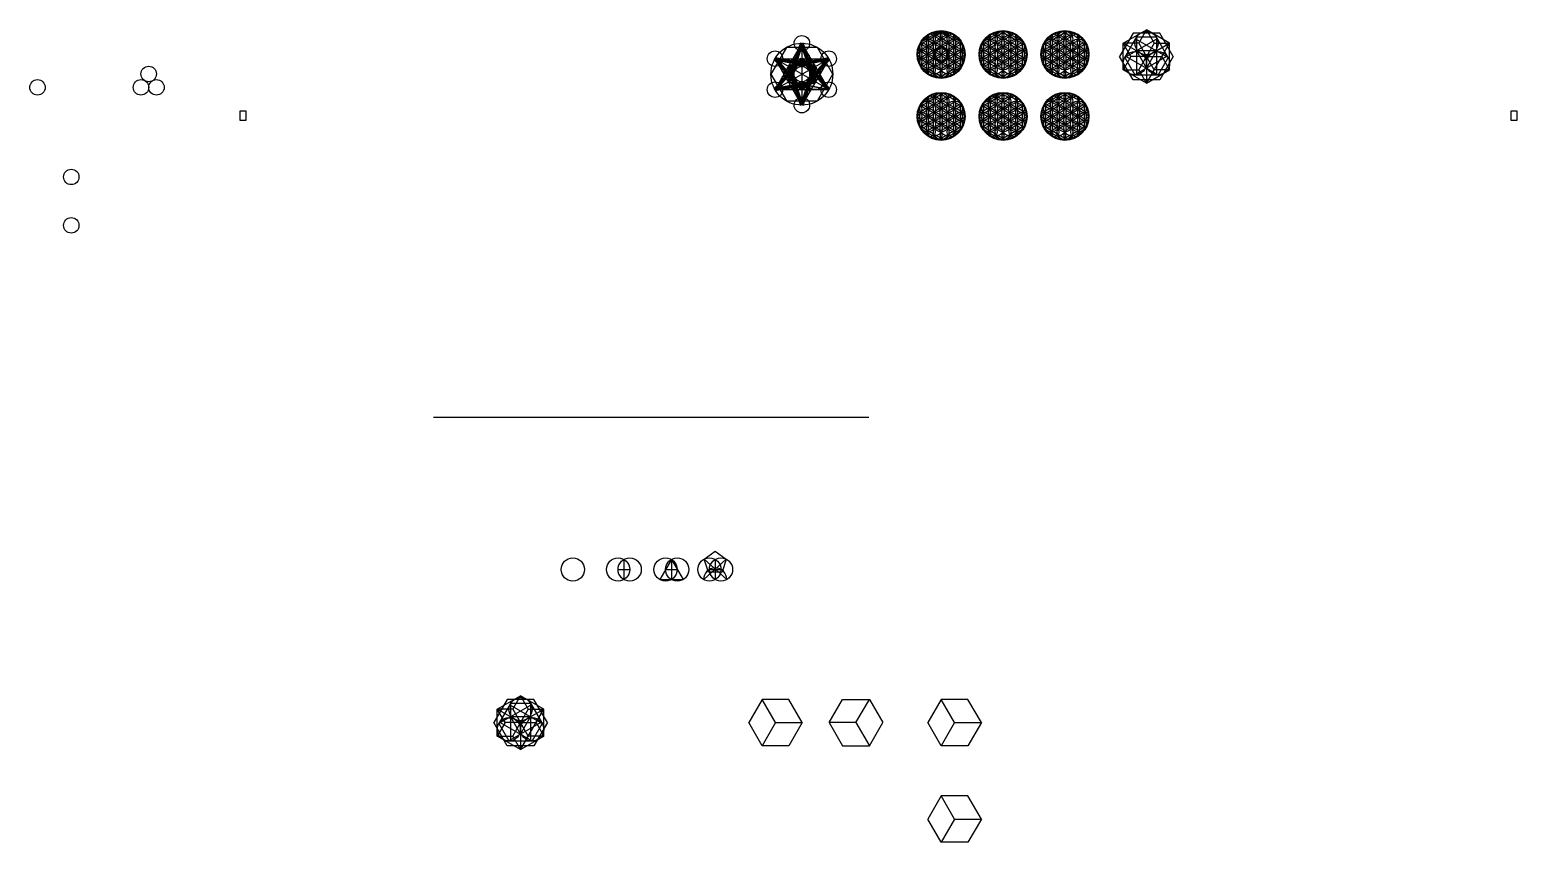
# Model space of a CAD drawing. Header units: inches. Extents: x 25816 to 218026, y -206771 to 1246.
# Drawn here: x 25816 to 218026, y -206771 to -101723 of the extents above; entities that cross this region are included whole.
import ezdxf

# ---------------------------------------------------------------- set-up
doc = ezdxf.new("R2010")
doc.units = ezdxf.units.IN
doc.header["$MEASUREMENT"] = 0

msp = doc.modelspace()

# ---------------------------------------------------------------- hatches: boundary and pattern name
h = msp.add_hatch(color=256)
h.dxf.hatch_style = 1
h.paths.add_polyline_path([(142713, -107424, 0.2679492), (143579, -107924, 0.2679492)])
h.paths.add_polyline_path([(141847, -106924, 0.2679492), (142713, -107424, 0.2679492)])
h.paths.add_polyline_path([(140981, -106424, 0.2679492), (141847, -106924, 0.2679492)])
h.paths.add_polyline_path([(140981, -105424, 0.1316525), (140847, -105924, 0.1316525), (140981, -106424, 0.2679492)])
h.paths.add_polyline_path([(140981, -104424, 0.1316525), (140847, -104924, 0.1316525), (140981, -105424, 0.2679492)])
h.paths.add_polyline_path([(140981, -103424, 0.1316525), (140847, -103924, 0.1316525), (140981, -104424, 0.2679492)])
h.paths.add_polyline_path([(141847, -102924, 0.2679492), (140981, -103424, 0.2679492)])
h.paths.add_polyline_path([(142713, -102424, 0.2679492), (141847, -102924, 0.2679492)])
h = msp.add_hatch(color=256)
h.dxf.hatch_style = 1
h.paths.add_polyline_path([(142713, -106424, 0.2679492), (143579, -106924, 0.2679492)])
h.paths.add_polyline_path([(141847, -105924, 0.2679492), (142713, -106424, 0.2679492)])
h.paths.add_polyline_path([(141847, -104924, 0.1316525), (141713, -105424, 0.1316525), (141847, -105924, 0.2679492)])
h.paths.add_polyline_path([(141847, -103924, 0.1316525), (141713, -104424, 0.1316525), (141847, -104924, 0.2679492)])
h.paths.add_polyline_path([(142713, -103424, 0.2679492), (141847, -103924, 0.2679492)])
h = msp.add_hatch(color=256)
h.dxf.hatch_style = 1
h.paths.add_polyline_path([(143579, -101924, 0.2679492), (142713, -102424, 0.2679492)])
h.paths.add_polyline_path([(143579, -101924, 0.2679492), (144445, -102424, 0.2679492)])
h = msp.add_hatch(color=256)
h.dxf.hatch_style = 1
h.paths.add_polyline_path([(143579, -102924, 0.2679492), (142713, -103424, 0.2679492)])
h.paths.add_polyline_path([(143579, -102924, 0.2679492), (144445, -103424, 0.2679492)])
h.paths.add_polyline_path([(144445, -103424, 0.2679492), (145311, -103924, 0.2679492)])
h.paths.add_polyline_path([(145311, -103924, 0.2679492), (145311, -104924, 0.1316525), (145445, -104424, 0.1316525)])
h.paths.add_polyline_path([(145311, -104924, 0.2679492), (145311, -105924, 0.1316525), (145445, -105424, 0.1316525)])
h.paths.add_polyline_path([(145311, -105924, 0.2679492), (144445, -106424, 0.2679492)])
h.paths.add_polyline_path([(144445, -106424, 0.2679492), (143579, -106924, 0.2679492)])
h = msp.add_hatch(color=256)
h.dxf.hatch_style = 1
h.paths.add_polyline_path([(144445, -102424, 0.2679492), (145311, -102924, 0.2679492)])
h.paths.add_polyline_path([(145311, -102924, 0.2679492), (146177, -103424, 0.2679492)])
h.paths.add_polyline_path([(146311, -103924, 0.1316525), (146177, -103424, 0.2679492), (146177, -104424, 0.1316525)])
h.paths.add_polyline_path([(146311, -104924, 0.1316525), (146177, -104424, 0.2679492), (146177, -105424, 0.1316525)])
h.paths.add_polyline_path([(146177, -105424, 0.2679492), (146177, -106424, 0.1316525), (146311, -105924, 0.1316525)])
h.paths.add_polyline_path([(146177, -106424, 0.2679492), (145311, -106924, 0.2679492)])
h.paths.add_polyline_path([(145311, -106924, 0.2679492), (144445, -107424, 0.2679492)])
h.paths.add_polyline_path([(144445, -107424, 0.2679492), (143579, -107924, 0.2679492)])
h = msp.add_hatch(color=256)
h.dxf.hatch_style = 1
h.paths.add_polyline_path([(142713, -104424, 0.1316525), (142579, -104924, 0.1316525), (142713, -105424, 0.1316525), (142847, -104924, 0.1316525)])
h = msp.add_hatch(color=256)
h.dxf.hatch_style = 1
h.paths.add_polyline_path([(143579, -103924, 0.2679492), (142713, -104424, 0.2679492)])
h = msp.add_hatch(color=256)
h.dxf.hatch_style = 1
h.paths.add_polyline_path([(142713, -105424, 0.2679492), (143579, -105924, 0.2679492)])
h = msp.add_hatch(color=256)
h.dxf.hatch_style = 1
h.paths.add_polyline_path([(143579, -103924, 0.2679492), (144445, -104424, 0.2679492)])
h = msp.add_hatch(color=256)
h.dxf.hatch_style = 1
h.paths.add_polyline_path([(144445, -105424, 0.2679492), (143579, -105924, 0.2679492)])
h = msp.add_hatch(color=256)
h.dxf.hatch_style = 1
h.paths.add_polyline_path([(144579, -104924, 0.1316525), (144445, -104424, 0.1316525), (144311, -104924, 0.1316525), (144445, -105424, 0.1316525)])

# ---------------------------------------------------------------- linework, layer by layer
for p, q in [((167108, -103455), (170108, -101723)), ((173108, -103455), (170108, -101723)), ((125587, -103470), (122123, -109470)), ((129051, -109470), (125587, -103470)), ((125587, -103470), (125587, -111470)), ((168376, -102187), (166643, -105187)), ((169010, -102357), (167108, -105651)), ((167108, -106919), (167108, -103455)), ((170108, -105187), (167108, -103455)), ((171507, -102879), (167309, -105303)), ((171840, -102187), (168376, -102187)), ((168708, -102879), (172907, -105303)), ((171407, -102705), (168809, -102705)), ((168809, -102705), (168809, -107553)), ((169108, -103455), (170108, -105187)), ((170108, -105187), (173108, -103455)), ((170108, -108651), (173108, -103455)), ((171108, -103455), (170108, -105187)), ((171206, -102357), (173108, -105651)), ((171407, -102705), (171407, -107553)), ((173572, -105187), (171840, -102187)), ((173108, -106919), (173108, -103455)), ((122123, -105470), (129051, -105470)), ((125587, -111470), (122123, -105470)), ((122123, -109470), (129051, -105470)), ((129051, -109470), (122123, -105470)), ((123855, -106470), (125587, -105470)), ((129051, -105470), (125587, -111470)), ((125587, -105470), (127319, -106470)), ((168376, -108187), (166643, -105187)), ((167309, -105303), (168608, -107553)), ((167409, -105129), (171608, -107553)), ((170108, -105187), (168108, -105187)), ((172806, -105129), (168608, -107553)), ((171407, -104437), (168809, -104437)), ((168809, -104437), (170108, -106687)), ((169108, -106919), (170108, -105187)), ((170108, -106687), (171407, -104437)), ((170108, -105187), (170108, -108651)), ((170108, -105187), (172108, -105187)), ((171108, -106919), (170108, -105187)), ((172907, -105303), (171608, -107553)), ((173572, -105187), (171840, -108187)), ((123855, -108470), (123855, -106470)), ((127319, -106470), (127319, -108470)), ((170108, -108651), (167108, -106919)), ((168206, -107553), (172010, -107553)), ((170108, -108651), (173108, -106919)), ((122123, -109470), (129051, -109470)), ((125587, -109470), (123855, -108470)), ((127319, -108470), (125587, -109470)), ((171840, -108187), (168376, -108187)), ((52943, -112246), (52943, -113435)), ((53784, -112246), (52943, -112246)), ((53784, -113435), (53784, -112246)), ((217185, -112246), (217185, -113435)), ((218026, -112246), (217185, -112246)), ((218026, -113435), (218026, -112246)), ((52943, -113435), (53784, -113435)), ((217185, -113435), (218026, -113435)), ((77988, -151812), (134256, -151812)), ((112959, -170166), (114385, -169130)), ((114385, -169130), (115812, -170166)), ((102589, -170206), (102589, -172804)), ((108727, -170206), (107227, -172804)), ((108727, -170206), (108727, -172804)), ((108727, -170206), (110227, -172804)), ((112898, -172811), (115812, -170166)), ((113503, -171843), (112959, -170166)), ((115873, -172811), (112959, -170166)), ((114385, -170206), (114385, -172804)), ((115812, -170166), (115267, -171843)), ((101839, -171505), (103339, -171505)), ((107227, -172804), (110227, -172804)), ((107977, -171505), (109477, -171505)), ((115267, -171843), (113503, -171843)), ((113635, -171505), (115135, -171505)), ((87501, -188306), (85769, -191306)), ((86233, -189573), (89233, -187841)), ((90965, -188306), (87501, -188306)), ((92233, -189573), (89233, -187841)), ((92697, -191306), (90965, -188306)), ((120448, -188306), (118716, -191306)), ((123912, -188306), (120448, -188306)), ((122180, -191306), (120448, -188306)), ((125644, -191306), (123912, -188306)), ((129114, -191306), (130846, -188306)), ((130846, -188306), (134310, -188306)), ((132578, -191306), (134310, -188306)), ((134310, -188306), (136042, -191306)), ((143582, -188306), (141850, -191306)), ((147046, -188306), (143582, -188306)), ((145314, -191306), (143582, -188306)), ((148778, -191306), (147046, -188306)), ((88135, -188475), (86233, -191770)), ((86233, -193038), (86233, -189573)), ((89233, -191306), (86233, -189573)), ((90632, -188998), (86434, -191422)), ((87833, -188998), (92032, -191422)), ((90532, -188823), (87934, -188823)), ((87934, -188823), (87934, -193672)), ((88233, -189573), (89233, -191306)), ((89233, -191306), (92233, -189573)), ((89233, -194770), (92233, -189573)), ((90233, -189573), (89233, -191306)), ((90331, -188475), (92233, -191770)), ((90532, -188823), (90532, -193672)), ((92233, -193038), (92233, -189573)), ((87501, -194306), (85769, -191306)), ((86434, -191422), (87733, -193672)), ((86534, -191248), (90733, -193672)), ((89233, -191306), (87233, -191306)), ((91931, -191248), (87733, -193672)), ((90532, -190556), (87934, -190556)), ((87934, -190556), (89233, -192806)), ((88233, -193038), (89233, -191306)), ((89233, -192806), (90532, -190556)), ((89233, -191306), (89233, -194770)), ((89233, -191306), (91233, -191306)), ((90233, -193038), (89233, -191306)), ((92032, -191422), (90733, -193672)), ((92697, -191306), (90965, -194306)), ((120448, -194306), (118716, -191306)), ((122180, -191306), (120448, -194306)), ((122180, -191306), (125644, -191306)), ((125644, -191306), (123912, -194306)), ((129114, -191306), (130846, -194306)), ((132578, -191306), (129114, -191306)), ((132578, -191306), (134310, -194306)), ((134310, -194306), (136042, -191306)), ((143582, -194306), (141850, -191306)), ((145314, -191306), (143582, -194306)), ((145314, -191306), (148778, -191306)), ((148778, -191306), (147046, -194306)), ((89233, -194770), (86233, -193038)), ((87331, -193672), (91135, -193672)), ((89233, -194770), (92233, -193038)), ((90965, -194306), (87501, -194306)), ((123912, -194306), (120448, -194306)), ((130846, -194306), (134310, -194306)), ((147046, -194306), (143582, -194306)), ((143582, -200771), (141850, -203771)), ((147046, -200771), (143582, -200771)), ((145314, -203771), (143582, -200771)), ((148778, -203771), (147046, -200771)), ((143582, -206771), (141850, -203771)), ((145314, -203771), (143582, -206771)), ((145314, -203771), (148778, -203771)), ((148778, -203771), (147046, -206771)), ((147046, -206771), (143582, -206771))]:
    msp.add_line(p, q)
at = {"color": 116, "true_color": 0x136734}
for p, q in [((169108, -103455), (170108, -101723)), ((170108, -101723), (171108, -103455)), ((168108, -105187), (167108, -103455)), ((169108, -103455), (167108, -103455)), ((171108, -103455), (173108, -103455)), ((172108, -105187), (173108, -103455)), ((168108, -105187), (167108, -106919)), ((172108, -105187), (173108, -106919)), ((167108, -106919), (169108, -106919)), ((170108, -108651), (169108, -106919)), ((171108, -106919), (170108, -108651)), ((173108, -106919), (171108, -106919)), ((88233, -189573), (89233, -187841)), ((89233, -187841), (90233, -189573)), ((87233, -191306), (86233, -189573)), ((88233, -189573), (86233, -189573)), ((90233, -189573), (92233, -189573)), ((91233, -191306), (92233, -189573)), ((87233, -191306), (86233, -193038)), ((91233, -191306), (92233, -193038)), ((86233, -193038), (88233, -193038)), ((89233, -194770), (88233, -193038)), ((90233, -193038), (89233, -194770)), ((92233, -193038), (90233, -193038))]:
    msp.add_line(p, q, dxfattribs=at)
at = {"lineweight": 200}
for p, q in [((123855, -108470), (125587, -103470)), ((127319, -108470), (125587, -103470)), ((125587, -105470), (122123, -109470)), ((122123, -105470), (127319, -106470)), ((122123, -105470), (125587, -109470)), ((123855, -106470), (129051, -105470)), ((125587, -109470), (129051, -105470)), ((129051, -109470), (125587, -105470)), ((125587, -111470), (123855, -106470)), ((125587, -111470), (127319, -106470)), ((122123, -109470), (127319, -108470))]:
    msp.add_line(p, q, dxfattribs=at)
at = {"lineweight": 30}
msp.add_line((129051, -109470), (123855, -108470), dxfattribs=at)
msp.add_lwpolyline([(121587, -107470), (123587, -110934), (127587, -110934), (129587, -107470), (127587, -104005), (123587, -104005)], close=True)
for centre, radius in [((143579, -104924), 3100), ((151579, -104924), 3100), ((159579, -104924), 3100), ((125587, -107470), 4000), ((143579, -104924), 3000), ((141847, -103924), 1000), ((142713, -103424), 1000), ((142713, -104424), 1000), ((143579, -102924), 1000), ((143579, -103924), 1000), ((144445, -103424), 1000), ((144445, -104424), 1000), ((145311, -103924), 1000), ((151579, -104924), 3000), ((149847, -103924), 1000), ((150713, -103424), 1000), ((150713, -104424), 1000), ((151579, -102924), 1000), ((151579, -103924), 1000), ((152445, -103424), 1000), ((152445, -104424), 1000), ((153311, -103924), 1000), ((159579, -104924), 3000), ((157847, -103924), 1000), ((158713, -103424), 1000), ((158713, -104424), 1000), ((159579, -102924), 1000), ((159579, -103924), 1000), ((160445, -103424), 1000), ((160445, -104424), 1000), ((161311, -103924), 1000), ((170108, -103455), 1500), ((141847, -104924), 1000), ((141847, -105924), 1000), ((142713, -105424), 1000), ((142713, -106424), 1000), ((143579, -104924), 1000), ((143579, -105924), 1000), ((144445, -105424), 1000), ((144445, -106424), 1000), ((145311, -104924), 1000), ((145311, -105924), 1000), ((149847, -104924), 1000), ((149847, -105924), 1000), ((150713, -105424), 1000), ((150713, -106424), 1000), ((151579, -104924), 1000), ((151579, -105924), 1000), ((152445, -105424), 1000), ((152445, -106424), 1000), ((153311, -104924), 1000), ((153311, -105924), 1000), ((157847, -104924), 1000), ((157847, -105924), 1000), ((158713, -105424), 1000), ((158713, -106424), 1000), ((159579, -104924), 1000), ((159579, -105924), 1000), ((160445, -105424), 1000), ((160445, -106424), 1000), ((161311, -104924), 1000), ((161311, -105924), 1000), ((168608, -106053), 1500), ((171608, -106053), 1500), ((41184, -107443), 1000), ((143579, -106924), 1000), ((151579, -106924), 1000), ((159579, -106924), 1000), ((26816, -109175), 1000), ((40184, -109175), 1000), ((42184, -109175), 1000), ((143579, -112924), 3100), ((143579, -112924), 3000), ((141847, -111924), 1000), ((142713, -111424), 1000), ((142713, -112424), 1000), ((143579, -110924), 1000), ((143579, -111924), 1000), ((144445, -111424), 1000), ((144445, -112424), 1000), ((145311, -111924), 1000), ((151579, -112924), 3100), ((151579, -112924), 3000), ((149847, -111924), 1000), ((150713, -111424), 1000), ((150713, -112424), 1000), ((151579, -110924), 1000), ((151579, -111924), 1000), ((152445, -111424), 1000), ((152445, -112424), 1000), ((153311, -111924), 1000), ((159579, -112924), 3100), ((159579, -112924), 3000), ((157847, -111924), 1000), ((158713, -111424), 1000), ((158713, -112424), 1000), ((159579, -110924), 1000), ((159579, -111924), 1000), ((160445, -111424), 1000), ((160445, -112424), 1000), ((161311, -111924), 1000), ((141847, -112924), 1000), ((141847, -113924), 1000), ((142713, -113424), 1000), ((143579, -112924), 1000), ((143579, -113924), 1000), ((144445, -113424), 1000), ((145311, -112924), 1000), ((145311, -113924), 1000), ((149847, -112924), 1000), ((149847, -113924), 1000), ((150713, -113424), 1000), ((151579, -112924), 1000), ((151579, -113924), 1000), ((152445, -113424), 1000), ((153311, -112924), 1000), ((153311, -113924), 1000), ((157847, -112924), 1000), ((157847, -113924), 1000), ((158713, -113424), 1000), ((159579, -112924), 1000), ((159579, -113924), 1000), ((160445, -113424), 1000), ((161311, -112924), 1000), ((161311, -113924), 1000), ((142713, -114424), 1000), ((143579, -114924), 1000), ((144445, -114424), 1000), ((150713, -114424), 1000), ((151579, -114924), 1000), ((152445, -114424), 1000), ((158713, -114424), 1000), ((159579, -114924), 1000), ((160445, -114424), 1000), ((31180, -120752), 1000), ((31180, -127013), 1000), ((95991, -171505), 1500), ((101839, -171505), 1500), ((103339, -171505), 1500), ((107977, -171505), 1500), ((109477, -171505), 1500), ((113635, -171505), 1500), ((115135, -171505), 1500), ((89233, -189573), 1500), ((87733, -192172), 1500), ((90733, -192172), 1500)]:
    msp.add_circle(centre, radius)
at = {"color": 252, "true_color": 0x939598}
for centre in [(125587, -103470), (122123, -105470), (123855, -106470), (125587, -105470), (127319, -106470), (129051, -105470), (123855, -108470), (125587, -107470), (127319, -108470), (122123, -109470), (125587, -109470), (129051, -109470), (125587, -111470)]:
    msp.add_circle(centre, 1000, dxfattribs=at)
for centre, radius, start, end in [((140115, -103924), 1000, 297.79577, 30), ((140981, -104424), 1000, 248.21321, 90), ((140981, -103424), 1000, 249.59407, 50.40593), ((141847, -102924), 1000, 210, 51.78679), ((140981, -102424), 1000, 270, 2.20423), ((141847, -101924), 1000, 245.26439, 354.73561), ((142713, -102424), 1000, 188.21321, 30), ((142713, -101424), 1000, 237.79577, 330), ((143579, -101924), 1000, 189.59407, 350.40593), ((144445, -102424), 1000, 150, 351.78679), ((144445, -101424), 1000, 210, 302.20423), ((145311, -102924), 1000, 128.21321, 330), ((145311, -101924), 1000, 185.26439, 294.73561), ((146177, -102424), 1000, 177.79577, 270), ((146177, -103424), 1000, 129.59407, 290.40593), ((146177, -104424), 1000, 90, 291.78679), ((147043, -103924), 1000, 150, 242.20423), ((148115, -103924), 1000, 297.79577, 30), ((148981, -104424), 1000, 248.21321, 90), ((148981, -103424), 1000, 249.59407, 50.40593), ((149847, -102924), 1000, 210, 51.78679), ((148981, -102424), 1000, 270, 2.20423), ((149847, -101924), 1000, 245.26439, 354.73561), ((150713, -102424), 1000, 188.21321, 30), ((150713, -101424), 1000, 237.79577, 330), ((151579, -101924), 1000, 189.59407, 350.40593), ((152445, -102424), 1000, 150, 351.78679), ((152445, -101424), 1000, 210, 302.20423), ((153311, -102924), 1000, 128.21321, 330), ((153311, -101924), 1000, 185.26439, 294.73561), ((154177, -102424), 1000, 177.79577, 270), ((154177, -103424), 1000, 129.59407, 290.40593), ((154177, -104424), 1000, 90, 291.78679), ((155043, -103924), 1000, 150, 242.20423), ((156115, -103924), 1000, 297.79577, 30), ((156981, -104424), 1000, 248.21321, 90), ((156981, -103424), 1000, 249.59407, 50.40593), ((157847, -102924), 1000, 210, 51.78679), ((156981, -102424), 1000, 270, 2.20423), ((157847, -101924), 1000, 245.26439, 354.73561), ((158713, -102424), 1000, 188.21321, 30), ((158713, -101424), 1000, 237.79577, 330), ((159579, -101924), 1000, 189.59407, 350.40593), ((160445, -102424), 1000, 150, 351.78679), ((160445, -101424), 1000, 210, 302.20423), ((161311, -102924), 1000, 128.21321, 330), ((162177, -102424), 1000, 177.79577, 270), ((162177, -103424), 1000, 129.59407, 290.40593), ((162177, -104424), 1000, 90, 291.78679), ((163043, -103924), 1000, 150, 242.20423), ((140115, -105924), 1000, 330, 62.20423), ((140981, -105424), 1000, 270, 111.78679), ((140981, -106424), 1000, 309.59407, 110.40593), ((140115, -104924), 1000, 305.26439, 54.73561), ((146177, -105424), 1000, 68.21321, 270), ((146177, -106424), 1000, 69.59407, 230.40593), ((147043, -104924), 1000, 125.26439, 234.73561), ((147043, -105924), 1000, 117.79577, 210), ((148115, -105924), 1000, 330, 62.20423), ((148981, -105424), 1000, 270, 111.78679), ((148981, -106424), 1000, 309.59407, 110.40593), ((148115, -104924), 1000, 305.26439, 54.73561), ((154177, -105424), 1000, 68.21321, 270), ((154177, -106424), 1000, 69.59407, 230.40593), ((155043, -104924), 1000, 125.26439, 234.73561), ((155043, -105924), 1000, 117.79577, 210), ((156115, -105924), 1000, 330, 62.20423), ((156981, -105424), 1000, 270, 111.78679), ((156981, -106424), 1000, 309.59407, 110.40593), ((156115, -104924), 1000, 305.26439, 54.73561), ((162177, -105424), 1000, 68.21321, 270), ((162177, -106424), 1000, 69.59407, 230.40593), ((163043, -104924), 1000, 125.26439, 234.73561), ((163043, -105924), 1000, 117.79577, 210), ((141847, -106924), 1000, 308.21321, 150), ((140981, -107424), 1000, 357.79577, 90), ((141847, -107924), 1000, 5.26439, 114.73561), ((142713, -107424), 1000, 330, 171.78679), ((142713, -108424), 1000, 30, 122.20423), ((144445, -107424), 1000, 8.21321, 210), ((144445, -108424), 1000, 57.79577, 150), ((145311, -106924), 1000, 30, 231.78679), ((145311, -107924), 1000, 65.26439, 174.73561), ((146177, -107424), 1000, 90, 182.20423), ((149847, -106924), 1000, 308.21321, 150), ((148981, -107424), 1000, 357.79577, 90), ((149847, -107924), 1000, 5.26439, 114.73561), ((150713, -107424), 1000, 330, 171.78679), ((150713, -108424), 1000, 30, 122.20423), ((152445, -107424), 1000, 8.21321, 210), ((152445, -108424), 1000, 57.79577, 150), ((153311, -106924), 1000, 30, 231.78679), ((153311, -107924), 1000, 65.26439, 174.73561), ((154177, -107424), 1000, 90, 182.20423), ((157847, -106924), 1000, 308.21321, 150), ((156981, -107424), 1000, 357.79577, 90), ((157847, -107924), 1000, 5.26439, 114.73561), ((158713, -107424), 1000, 330, 171.78679), ((158713, -108424), 1000, 30, 122.20423), ((160445, -107424), 1000, 8.21321, 210), ((160445, -108424), 1000, 57.79577, 150), ((161311, -106924), 1000, 30, 231.78679), ((161311, -107924), 1000, 65.26439, 174.73561), ((162177, -107424), 1000, 90, 182.20423), ((140115, -111924), 1000, 297.79577, 30), ((140981, -112424), 1000, 248.21321, 90), ((140981, -111424), 1000, 249.59407, 50.40593), ((141847, -110924), 1000, 210, 51.78679), ((140981, -110424), 1000, 270, 2.20423), ((141847, -109924), 1000, 245.26439, 354.73561), ((142713, -110424), 1000, 188.21321, 30), ((142713, -109424), 1000, 237.79577, 330), ((143579, -109924), 1000, 189.59407, 350.40593), ((144445, -110424), 1000, 150, 351.78679), ((144445, -109424), 1000, 210, 302.20423), ((145311, -110924), 1000, 128.21321, 330), ((146177, -110424), 1000, 177.79577, 270), ((146177, -111424), 1000, 129.59407, 290.40593), ((146177, -112424), 1000, 90, 291.78679), ((147043, -111924), 1000, 150, 242.20423), ((148115, -111924), 1000, 297.79577, 30), ((148981, -112424), 1000, 248.21321, 90), ((148981, -111424), 1000, 249.59407, 50.40593), ((149847, -110924), 1000, 210, 51.78679), ((148981, -110424), 1000, 270, 2.20423), ((149847, -109924), 1000, 245.26439, 354.73561), ((150713, -110424), 1000, 188.21321, 30), ((150713, -109424), 1000, 237.79577, 330), ((151579, -109924), 1000, 189.59407, 350.40593), ((152445, -110424), 1000, 150, 351.78679), ((152445, -109424), 1000, 210, 302.20423), ((153311, -110924), 1000, 128.21321, 330), ((154177, -110424), 1000, 177.79577, 270), ((154177, -111424), 1000, 129.59407, 290.40593), ((154177, -112424), 1000, 90, 291.78679), ((155043, -111924), 1000, 150, 242.20423), ((156115, -111924), 1000, 297.79577, 30), ((156981, -112424), 1000, 248.21321, 90), ((156981, -111424), 1000, 249.59407, 50.40593), ((157847, -110924), 1000, 210, 51.78679), ((156981, -110424), 1000, 270, 2.20423), ((157847, -109924), 1000, 245.26439, 354.73561), ((158713, -110424), 1000, 188.21321, 30), ((158713, -109424), 1000, 237.79577, 330), ((159579, -109924), 1000, 189.59407, 350.40593), ((160445, -110424), 1000, 150, 351.78679), ((160445, -109424), 1000, 210, 302.20423), ((161311, -110924), 1000, 128.21321, 330), ((162177, -110424), 1000, 177.79577, 270), ((162177, -111424), 1000, 129.59407, 290.40593), ((162177, -112424), 1000, 90, 291.78679), ((163043, -111924), 1000, 150, 242.20423), ((140115, -113924), 1000, 330, 62.20423), ((140981, -113424), 1000, 270, 111.78679), ((140115, -112924), 1000, 305.26439, 54.73561), ((146177, -113424), 1000, 68.21321, 270), ((147043, -112924), 1000, 125.26439, 234.73561), ((147043, -113924), 1000, 117.79577, 210), ((148115, -113924), 1000, 330, 62.20423), ((148981, -113424), 1000, 270, 111.78679), ((148115, -112924), 1000, 305.26439, 54.73561), ((154177, -113424), 1000, 68.21321, 270), ((155043, -112924), 1000, 125.26439, 234.73561), ((155043, -113924), 1000, 117.79577, 210), ((156115, -113924), 1000, 330, 62.20423), ((156981, -113424), 1000, 270, 111.78679), ((156115, -112924), 1000, 305.26439, 54.73561), ((162177, -113424), 1000, 68.21321, 270), ((163043, -112924), 1000, 125.26439, 234.73561), ((163043, -113924), 1000, 117.79577, 210), ((140981, -114424), 1000, 309.59407, 110.40593), ((141847, -114924), 1000, 308.21321, 150), ((140981, -115424), 1000, 357.79577, 90), ((141847, -115924), 1000, 5.26439, 114.73561), ((142713, -115424), 1000, 330, 171.78679), ((144445, -115424), 1000, 8.21321, 210), ((145311, -114924), 1000, 30, 231.78679), ((145311, -115924), 1000, 65.26439, 174.73561), ((146177, -114424), 1000, 69.59407, 230.40593), ((146177, -115424), 1000, 90, 182.20423), ((148981, -114424), 1000, 309.59407, 110.40593), ((149847, -114924), 1000, 308.21321, 150), ((148981, -115424), 1000, 357.79577, 90), ((149847, -115924), 1000, 5.26439, 114.73561), ((150713, -115424), 1000, 330, 171.78679), ((152445, -115424), 1000, 8.21321, 210), ((153311, -114924), 1000, 30, 231.78679), ((153311, -115924), 1000, 65.26439, 174.73561), ((154177, -114424), 1000, 69.59407, 230.40593), ((154177, -115424), 1000, 90, 182.20423), ((156981, -114424), 1000, 309.59407, 110.40593), ((157847, -114924), 1000, 308.21321, 150), ((156981, -115424), 1000, 357.79577, 90), ((157847, -115924), 1000, 5.26439, 114.73561), ((158713, -115424), 1000, 330, 171.78679), ((160445, -115424), 1000, 8.21321, 210), ((161311, -114924), 1000, 30, 231.78679), ((161311, -115924), 1000, 65.26439, 174.73561), ((162177, -114424), 1000, 69.59407, 230.40593), ((162177, -115424), 1000, 90, 182.20423), ((142713, -116424), 1000, 30, 122.20423), ((144445, -116424), 1000, 57.79577, 150), ((150713, -116424), 1000, 30, 122.20423), ((152445, -116424), 1000, 57.79577, 150), ((158713, -116424), 1000, 30, 122.20423), ((160445, -116424), 1000, 57.79577, 150), ((114385, -172804), 1500, 0, 180)]:
    msp.add_arc(centre, radius, start, end)

doc.saveas('drawing.dxf')
